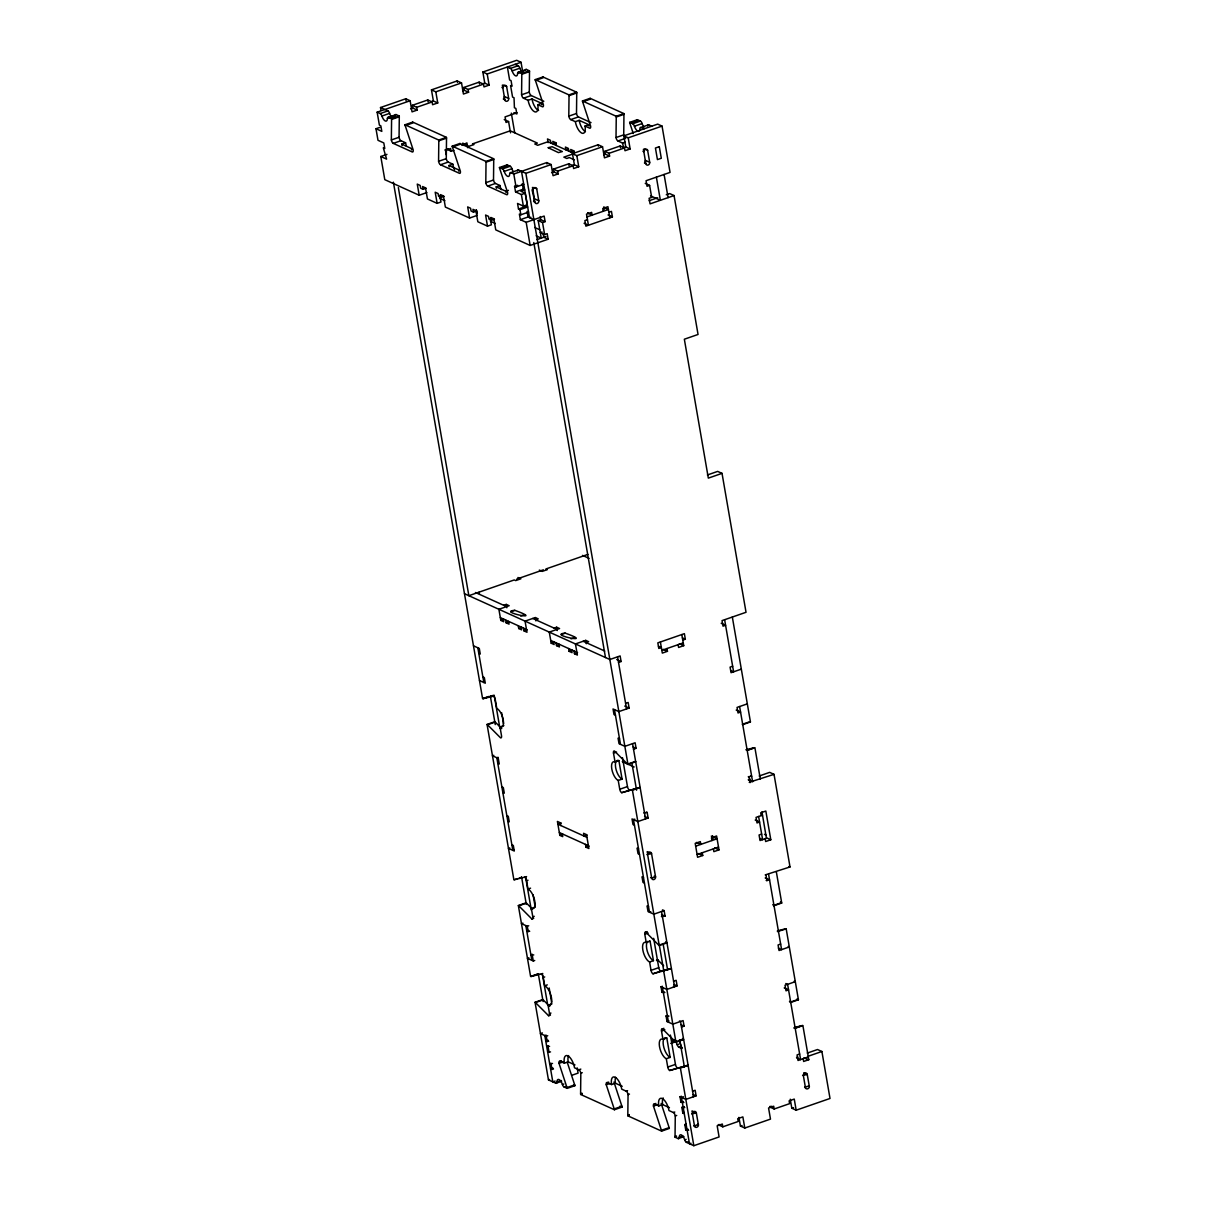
<?xml version="1.0" encoding="UTF-8"?>
<svg xmlns="http://www.w3.org/2000/svg" width="1206" height="1206" viewBox="0 0 1206 1206"><rect width="100%" height="100%" fill="white"/><g stroke="black" fill="none" stroke-linecap="round" stroke-linejoin="round"><path stroke-width="1.5" d="M454.511 169.639A9.965 4.146 70.9 0 1 452.823 164.167L448.21 162.086A2.985 1.251 70.9 0 1 446.28 158.649L446.522 138.147A2.985 1.251 70.9 0 0 446.431 137.378L412.708 122.108L405.005 124.776A2.985 1.251 70.9 0 0 405.201 125.605L413.161 149.815A2.985 1.251 70.9 0 1 412.181 151.941L393.292 143.378A2.985 1.251 70.9 0 1 391.347 139.941L391.588 119.439A2.985 1.251 70.9 0 0 391.513 118.67L388.438 117.284A2.985 1.251 70.9 0 0 387.397 118.52A5.985 2.487 70.9 0 1 385.287 120.977A5.985 2.487 70.9 0 1 381.91 116.032A2.985 1.251 70.9 0 0 380.222 113.56L377.146 112.173L379.393 125.138L380.84 125.801L381.805 131.364L375.986 128.725L377.991 140.303L383.81 142.926L384.759 148.489L383.312 147.825L386.598 159.132L380.795 156.509L384.789 179.664L419.191 195.236L426.909 192.553M406.482 146.243A9.965 4.146 70.9 0 1 405.593 142.79L400.995 140.71A2.985 1.251 70.9 0 1 399.065 137.273L399.292 116.771A2.985 1.251 70.9 0 0 399.216 116.002L396.156 114.615L388.438 117.284M501.183 189.674A9.965 4.146 70.9 0 1 500.038 185.543L495.44 183.448A2.985 1.251 70.9 0 1 493.51 180.026L493.736 159.509A2.985 1.251 70.9 0 0 493.661 158.755L459.938 143.484L452.22 146.152A2.985 1.251 70.9 0 0 452.416 146.981L460.375 171.192A2.985 1.251 70.9 0 1 459.411 173.302L440.507 164.755A2.985 1.251 70.9 0 1 438.577 161.318L438.803 140.816A2.985 1.251 70.9 0 0 438.728 140.047L405.005 124.776M513.334 171.719A5.985 2.487 70.9 0 1 511.917 168.719A2.985 1.251 70.9 0 0 510.213 166.247L507.153 164.86L499.45 167.528A2.985 1.251 70.9 0 0 499.646 168.358L507.605 192.568A2.985 1.251 70.9 0 1 506.626 194.679L487.721 186.131A2.985 1.251 70.9 0 1 485.792 182.694L486.033 162.192A2.985 1.251 70.9 0 0 485.958 161.423L452.22 146.152M541.841 104.681A9.965 4.146 70.9 0 0 541.66 103.354L537.801 104.681A9.965 4.146 70.9 0 1 534.56 111.751A9.965 4.146 70.9 0 1 528.107 100.309L523.51 98.214A2.985 1.251 70.9 0 1 521.58 94.777L521.806 74.275A2.985 1.251 70.9 0 0 521.731 73.506L518.67 72.119A2.985 1.251 70.9 0 0 517.615 73.355A5.985 2.487 70.9 0 1 515.52 75.812A5.985 2.487 70.9 0 1 512.128 70.868A2.985 1.251 70.9 0 0 510.44 68.395L507.379 67.008L509.61 79.973L511.073 80.636L512.022 86.199L510.575 85.536L512.58 97.113L514.027 97.761L514.419 107.756L515.866 108.419L516.831 113.982L513.922 112.655M543.816 101.244L531.213 95.545A2.985 1.251 70.9 0 1 529.283 92.108L529.509 71.606A2.985 1.251 70.9 0 0 529.434 70.837L526.374 69.451L518.67 72.119M589.056 126.057A9.965 4.146 70.9 0 0 588.875 124.731L585.031 126.057A9.965 4.146 70.9 0 1 581.774 133.127A9.965 4.146 70.9 0 1 575.337 121.67L570.724 119.59A2.985 1.251 70.9 0 1 568.795 116.153L569.036 95.651A2.985 1.251 70.9 0 0 568.946 94.882L535.223 79.626A2.985 1.251 70.9 0 0 535.419 80.44L543.378 104.651A2.985 1.251 70.9 0 1 542.414 106.776L537.801 104.681M591.03 122.62L578.443 116.922A2.985 1.251 70.9 0 1 576.498 113.485L576.739 92.983A2.985 1.251 70.9 0 0 576.664 92.214L542.941 76.943L535.223 79.626M613.944 1082.038L621.904 1106.249A2.985 1.251 70.9 0 1 622.1 1107.078L614.397 1109.746L580.674 1094.475A2.985 1.251 70.9 0 1 580.599 1093.721L580.825 1073.204A2.985 1.251 70.9 0 0 578.895 1069.782L574.538 1067.807A10.462 4.357 70.9 0 0 567.77 1055.778A10.462 4.357 70.9 0 0 564.363 1063.195L559.991 1061.22A2.985 1.251 70.9 0 0 559.026 1063.345L566.971 1087.556A2.985 1.251 70.9 0 1 567.182 1088.37L574.885 1085.702A2.985 1.251 70.9 0 0 574.689 1084.872L567.227 1062.185M625.13 142.157L622.552 143.047L617.954 140.966A2.985 1.251 70.9 0 1 616.01 137.529L616.251 117.027A2.985 1.251 70.9 0 0 616.176 116.258L582.453 100.987A2.985 1.251 70.9 0 0 582.649 101.817L590.608 126.027A2.985 1.251 70.9 0 1 589.628 128.153L585.031 126.057M625.236 137.997A2.985 1.251 70.9 0 1 623.728 134.861L623.954 114.344A2.985 1.251 70.9 0 0 623.879 113.59L590.156 98.319L582.453 100.987M661.174 1103.415L669.134 1127.625A2.985 1.251 70.9 0 1 669.33 1128.454L661.612 1131.122L627.889 1115.852A2.985 1.251 70.9 0 1 627.813 1115.083L628.055 1094.581A2.985 1.251 70.9 0 0 626.11 1091.144L621.753 1089.169A10.462 4.357 70.9 0 0 614.985 1077.154A10.462 4.357 70.9 0 0 611.578 1084.571L607.221 1082.596A2.985 1.251 70.9 0 0 606.241 1084.722L614.201 1108.932A2.985 1.251 70.9 0 1 614.397 1109.746M683.953 1136.61L678.179 1138.615L675.119 1137.228A2.985 1.251 70.9 0 1 675.043 1136.459L675.27 1115.957A2.985 1.251 70.9 0 0 673.34 1112.52L668.968 1110.545A10.462 4.357 70.9 0 0 662.2 1098.515A10.462 4.357 70.9 0 0 658.793 1105.947L654.436 1103.972A2.985 1.251 70.9 0 0 653.456 1106.083L661.416 1130.293A2.985 1.251 70.9 0 1 661.612 1131.122M381.006 110.424L380.508 107.53L405.774 98.771L410.13 100.746L412.045 111.857L417.186 110.078L416.703 107.289L412.346 105.314L412.829 108.103L417.186 110.078M431.462 89.862L435.818 91.837L437.748 102.947L433.376 100.972L431.462 89.862L457.149 80.938L461.521 82.913L463.436 94.038L468.576 92.244L468.094 89.47L463.737 87.495L464.22 90.269L468.576 92.244M482.852 72.028L487.209 74.003L489.123 85.113L484.767 83.139L482.852 72.028L516.681 60.3L521.037 62.275L522.545 70.958M377.146 112.173L410.13 100.746M435.818 91.837L461.521 82.913M487.209 74.003L521.037 62.275M380.222 113.56L387.925 110.892A2.985 1.251 70.9 0 1 389.613 113.364A5.985 2.487 70.9 0 0 391.257 116.681M510.44 68.395L518.143 65.727A2.985 1.251 70.9 0 1 519.846 68.199A5.985 2.487 70.9 0 0 521.685 71.802M412.346 105.314L427.768 99.977L432.125 101.952L432.607 104.726L437.748 102.947M463.737 87.495L479.144 82.144L483.516 84.118L483.998 86.907L489.123 85.113M381.91 116.032L389.613 113.364M512.128 70.868L519.846 68.199M410.583 108.872L412.829 108.103M430.813 101.862L433.376 100.972M462.607 90.827L464.22 90.269M481.872 84.149L484.767 83.139M416.703 107.289L432.125 101.952M468.094 89.47L483.516 84.118M387.397 118.52L395.101 115.851M517.615 73.355L523.781 71.214M391.513 118.67L399.216 116.002M521.731 73.506L529.434 70.837M391.588 119.439L399.292 116.771M521.806 74.275L529.509 71.606M375.986 128.725L379.845 127.384M405.201 125.605L412.904 122.937A2.985 1.251 70.9 0 1 412.708 122.108M535.419 80.44L543.137 77.772A2.985 1.251 70.9 0 1 542.941 76.943M391.347 139.941L399.065 137.273M521.58 94.777L529.283 92.108M393.292 143.378L400.995 140.71M523.51 98.214L531.213 95.545M402.035 145.504A9.965 4.146 70.9 0 1 401.749 144.132L405.593 142.79M528.107 100.309L531.967 98.967L541.66 103.354M380.795 156.509L386.96 154.368M517.042 112.731L505.058 116.892L506.023 122.454L508.585 121.565L510.53 132.841M438.728 140.047L446.431 137.378M568.946 94.882L576.664 92.214M438.803 140.816L446.522 138.147M569.036 95.651L576.739 92.983M452.416 146.981L460.134 144.298A2.985 1.251 70.9 0 1 459.938 143.484M582.649 101.817L590.352 99.148A2.985 1.251 70.9 0 1 590.156 98.319M444.924 149.966L448.21 148.82M445.496 150.313L450.622 148.534L451.104 151.308L453.893 150.343M438.577 161.318L446.28 158.649M568.795 116.153L576.498 113.485M440.507 164.755L448.21 162.086M570.724 119.59L578.443 116.922M449.25 166.88A9.965 4.146 70.9 0 1 448.964 165.508L452.823 164.167M575.337 121.67L579.182 120.344L588.875 124.731M485.958 161.423L493.661 158.755M616.176 116.258L623.879 113.59M486.033 162.192L493.736 159.509M616.251 117.027L623.954 114.344M419.191 195.236L417.276 184.111L420.185 185.438L420.668 188.211L423.08 189.312L426.17 188.242M556.388 143.077L553.313 144.147L552.83 141.373L555.74 142.685L556.207 145.459M633.271 133.565L629.864 123.193A2.985 1.251 70.9 0 1 629.668 122.364L637.371 119.696L640.446 121.082A2.985 1.251 70.9 0 1 642.135 123.555A5.985 2.487 70.9 0 0 643.989 127.158M499.646 168.358L507.349 165.674A2.985 1.251 70.9 0 1 507.153 164.86M629.864 123.193L637.582 120.51A2.985 1.251 70.9 0 1 637.371 119.696M499.45 167.528L502.51 168.915L510.213 166.247M629.668 122.364L632.728 123.751L640.446 121.082M502.51 168.915A2.985 1.251 70.9 0 1 504.198 171.388L511.917 168.719M568.478 148.956L565.9 149.846L565.418 147.072L568.327 148.383L568.81 151.157M632.728 123.751A2.985 1.251 70.9 0 1 634.431 126.223L642.135 123.555M504.198 171.388A5.985 2.487 70.9 0 0 507.59 176.332A5.985 2.487 70.9 0 0 509.686 173.875A2.985 1.251 70.9 0 1 510.741 172.639L518.444 169.971L525.876 173.332L551.142 164.559L553.057 175.684L558.197 173.89L557.715 171.116L553.358 169.142L553.84 171.915L558.197 173.89M639.376 130.836A5.985 2.487 70.9 0 0 639.904 128.71A2.985 1.251 70.9 0 1 640.959 127.474L648.662 124.806L651.737 126.193M439.828 195.342L440.974 202.005L437.13 203.347L435.2 192.236L438.11 193.548L438.592 196.322L441.019 197.422L444.094 196.352M574.312 151.187L571.237 152.257L570.755 149.484L573.664 150.795L574.297 154.504M485.792 182.694L493.51 180.026M616.01 137.529L623.728 134.861M510.741 172.639L513.801 174.026L546.77 162.584L551.142 164.559M572.473 153.675L576.83 155.649L578.744 166.76L574.388 164.785L572.473 153.675L598.161 144.765L602.533 146.74L604.447 157.85L609.588 156.071L609.105 153.298L604.749 151.323L605.216 154.097L609.588 156.071M623.864 135.856L628.22 137.831L630.135 148.941L625.778 146.966L623.864 135.856L657.692 124.128L662.049 126.102L670.054 172.398L646.069 180.719L647.034 186.282L649.597 185.377L651.677 197.422L649.099 198.312L650.064 203.874L674.048 195.553L698.048 334.469L684.345 339.218L708.329 478.119L722.032 473.37L746.032 612.286L722.047 620.608L723.012 626.155L725.575 625.266L721.218 623.291M487.721 186.131L495.44 183.448M617.954 140.966L625.658 138.298M576.83 155.649L602.533 146.74M628.22 137.831L662.049 126.102M496.465 188.242A9.965 4.146 70.9 0 1 496.194 186.87L500.038 185.543M553.358 169.142L568.765 163.79L573.136 165.765L573.619 168.554L578.744 166.76M604.749 151.323L620.155 145.971L624.527 147.946L624.994 150.72L630.135 148.941M551.579 172.699L553.84 171.915M571.493 165.795L574.388 164.785M603.618 154.654L605.216 154.097M622.884 147.976L625.778 146.966M557.715 171.116L573.136 165.765M609.105 153.298L624.527 147.946M518.505 209.03L526.208 206.347L527.67 207.01L519.967 209.678L518.505 209.03L517.54 203.467L523.359 206.105L527.218 204.764L525.213 193.186L521.369 194.528L515.55 191.89L514.585 186.327L517.675 185.272M514.585 186.327L516.047 186.99L523.751 184.322L522.288 183.659L523.253 189.221L524.716 189.87L520.856 191.211L525.213 193.186M496.194 186.87L505.872 191.257L508.45 190.367M515.55 191.89L523.253 189.221M477.29 215.361L469.586 218.045L467.672 206.935L470.581 208.246L471.064 211.02L473.476 212.12L476.566 211.05M490.224 218.15L491.37 224.813L487.51 226.155L485.596 215.045L488.505 216.356L488.988 219.13L491.415 220.231L494.49 219.16M536.173 235.818L541.253 238.125L538.178 220.547L542.534 222.507L545.112 221.618L544.147 216.07L526.163 222.311L520.344 219.673L519.379 214.11L520.841 214.774L528.545 212.105L527.097 211.442L528.047 217.005L533.866 219.628M520.344 219.673L528.047 217.005M530.791 217.216L529.509 217.653L521.505 171.358M538.178 220.547L540.74 219.643L545.112 221.618M587.699 212.814L588.453 212.919M542.022 231.959L540.258 232.577L544.615 234.552L547.192 233.663L548.142 239.225L530.158 245.451L495.756 229.879L493.842 218.768L490.932 217.457L491.415 220.231M587.005 216.914L608.412 209.482L604.055 207.507M587.458 219.688L584.895 220.592L585.845 226.14L612.407 216.929L611.442 211.382L608.864 212.271M536.926 239.617L545.971 236.482M649.13 200.709L657.692 197.739M666.255 194.769L669.692 193.578L674.048 195.553M707.394 474.968L717.676 471.395L722.032 473.37M516.816 579.046L543.378 569.835M587.895 554.398L545.926 568.961L547.373 569.609L542.233 571.403L539.338 570.076M503.686 605.306L506.249 604.402L509.158 605.729L498.877 609.286L500.807 620.397L503.716 621.723L503.234 618.934M510.982 611.683L514.826 610.342C547.253 622.07 496.465 611.653 514.826 610.342M500.807 620.397L503.882 619.326M520.66 616.07L524.52 614.728M505.661 620.035L506.128 622.809L509.218 621.738M535.66 619.778L538.238 618.889L535.328 617.562L525.047 621.135L526.977 632.245L524.067 630.934L523.585 628.145M518.248 625.733L518.731 628.522L521.821 627.452M524.067 630.934L527.143 629.864M554.082 628.115L556.644 627.21L559.554 628.537L549.273 632.095L551.202 643.205L554.112 644.532L553.629 641.743M561.378 634.492L565.222 633.15C597.543 644.652 546.815 634.612 565.222 633.15M551.202 643.205L554.278 642.135M571.056 638.879L574.915 637.537M556.056 642.843L556.524 645.617L559.614 644.562M586.056 642.587L588.634 641.698L585.724 640.371L575.443 643.944L577.373 655.054L574.463 653.742L573.981 650.954M568.644 648.542L569.126 651.33L572.217 650.26M574.463 653.742L577.538 652.672M488.777 696.495L482.596 698.636L393.397 182.166M489.169 696.571L483.003 698.711L493.344 696.179A2.985 1.251 70.9 0 1 495.274 699.616L496.797 708.419A9.965 4.146 70.9 0 1 503.249 719.876A9.965 4.146 70.9 0 1 499.993 726.932L501.515 735.735A2.985 1.251 70.9 0 1 500.55 737.861L487.495 724.731A2.985 1.251 70.9 0 0 487.118 724.459M618.512 662.395L621.09 661.506L620.125 655.943L609.844 659.516L464.476 593.714M682.777 640.115L685.34 639.225L684.375 633.663L657.828 642.873L658.793 648.436L661.355 647.532L658.461 646.22M661.823 650.32L683.229 642.904M666.978 648.527L667.461 651.315L662.32 653.094L660.375 641.984M681.797 634.567L683.727 645.662L678.601 647.456L678.119 644.667M487.495 724.731L495.199 722.062L501.726 728.62M499.993 726.932L503.852 725.605M625.597 703.369L628.16 702.48L629.125 708.043L618.844 711.6L613.04 708.977L613.99 714.525L615.452 715.188M732.66 666.24L730.082 667.129L731.047 672.692L741.328 669.134M493.751 755.333L492.47 755.785L498.289 758.408L499.254 763.971L497.792 763.308M498.123 757.308L496.827 757.745L512.836 850.366L514.118 849.913M747.328 703.852L737.047 707.425L738.012 712.972L740.574 712.083L736.218 710.108M621.693 792.689L639.738 787.488L621.693 792.689A2.985 1.251 70.9 0 1 619.748 789.252L618.226 780.448A9.965 4.146 70.9 0 1 611.789 769.006A9.965 4.146 70.9 0 1 615.03 761.936L613.507 753.132L616.598 752.062M633.512 749.212L636.09 748.323L635.125 742.775L624.844 746.333L619.025 743.695L618.075 738.147L619.522 738.796M615.03 761.936L618.889 760.594L622.085 779.121L618.226 780.448M613.507 753.132A2.985 1.251 70.9 0 1 614.487 751.021L627.542 764.137L635.245 761.468A2.985 1.251 70.9 0 0 635.622 761.74M635.683 761.77L627.979 764.438L525.876 173.332M742.745 724.64L750.449 721.957L732.328 617.035M619.748 789.252L627.467 786.583A2.985 1.251 70.9 0 0 629.396 790.02M746.8 750.358L754.504 747.675L745.881 749.785M640.13 787.563L632.426 790.232L659.26 945.534L666.963 942.851M747.192 750.418L754.911 747.75L760.323 779.091M561.348 823.035L557.911 824.226L586.99 837.386M509.746 847.939L508.465 848.391L514.284 851.014L513.319 845.466L511.872 844.803M560.805 825.552L560.323 822.778L557.413 821.452L559.825 835.351L562.9 834.281M634.446 825.16L632.984 824.497L632.034 818.949L637.838 821.572L648.119 818.015L647.155 812.452L643.778 812.98M748.263 776.739L751.655 776.212L750.841 775.85M587.156 835.004L584.066 836.075L583.583 833.301L586.493 834.612L588.89 848.511L585.98 847.185L585.498 844.411M634.763 819.16L633.482 819.598L649.476 912.203L650.758 911.766M748.685 779.649L750.177 779.136M759.177 776.016L769.654 772.368L774.026 774.342L790.02 866.948L765.222 874.893M749.228 782.287L774.026 774.342M585.98 847.185L589.071 846.115M517.645 878.631L513.877 879.732L487.058 724.429L494.762 721.761A2.985 1.251 70.9 0 1 495.199 722.062M519.093 878.134L521.505 877.305M514.284 879.807L526.555 876.611M524.625 877.275A2.985 1.251 70.9 0 1 526.555 880.712L528.002 880.214M526.555 880.712L528.002 889.048L530.565 888.159M762.463 815.166L756.041 817.397L757.006 822.944L759.569 822.055L755.212 820.08M518.384 905.555A2.985 1.251 70.9 0 1 518.776 905.827L526.479 903.158L532.193 908.887M695.666 846.175L717.088 838.758L711.269 836.12M518.776 905.827L531.831 918.942A2.985 1.251 70.9 0 0 532.796 916.831L531.364 908.495L535.208 907.153L533.067 894.777M697.113 854.511L718.52 847.094M761.649 834.1L759.071 834.989L760.036 840.537L766.458 838.321L761.951 811.849M702.254 852.732L702.736 855.506L697.596 857.285L695.199 843.401L700.324 841.622L700.807 844.396L696.45 842.421M711.947 840.537L711.465 837.763L716.605 835.969L719.002 849.868L713.862 851.647L713.379 848.873M532.796 916.831L534.243 916.319M531.831 918.942L533.745 918.279M522.907 923.133L521.459 923.63L527.278 926.253L528.725 925.756M761.182 815.603L760.7 812.829L765.84 811.05L770.8 839.753L765.659 841.532L765.177 838.758M528.71 930.489L526.781 931.153L529.69 931.318M532.313 954.278L530.866 954.775L533.761 954.926M661.416 916.575L665.079 916.168L664.114 910.62L653.833 914.178L648.029 911.555L647.064 905.992L648.511 906.656M528.906 957.85L527.459 958.363L533.278 960.986L534.725 960.489M766.172 880.455L769.564 879.928L765.207 877.968M671.41 968.644L652.959 973.785A2.985 1.251 70.9 0 1 651.029 970.348L649.597 962.011A10.462 4.357 70.9 0 1 642.828 949.981A10.462 4.357 70.9 0 1 646.235 942.564L644.788 934.228A2.985 1.251 70.9 0 1 645.768 932.102L647.215 931.605M644.788 934.228L648.165 933.052M534.439 975.126L530.595 976.468L518.339 905.525L526.042 902.842A2.985 1.251 70.9 0 1 526.479 903.158M535.886 974.629L538.298 973.785M535.328 975.036L530.987 976.528L542.775 973.498M536.293 974.689L538.69 973.86M541.328 974.011A2.985 1.251 70.9 0 1 543.273 977.433L544.72 976.935M646.235 942.564L650.094 941.223L653.441 960.669L649.597 962.011M645.768 932.102L658.823 945.218L666.526 942.549A2.985 1.251 70.9 0 0 666.903 942.836M772.775 904.606L773.589 905.42L781.292 902.751A2.985 1.251 70.9 0 0 781.684 903.023L774.026 905.721M543.273 977.433L544.705 985.769L547.283 984.88M542.76 999.578L535.042 1002.246L548.459 1079.898L555.891 1083.259L561.664 1081.254M656.561 960.112L657.526 959.78M535.102 1002.276A2.985 1.251 70.9 0 1 535.479 1002.563L543.197 999.88L549.71 1006.437M656.516 960.579L657.963 960.082L663.662 965.825M535.479 1002.563L548.534 1015.678A2.985 1.251 70.9 0 0 549.499 1013.553L548.067 1005.216L551.926 1003.889M651.029 970.348L658.747 967.664A2.985 1.251 70.9 0 0 660.677 971.101L671.018 968.569M652.959 973.785L660.677 971.101M549.499 1013.553L550.946 1013.055M548.534 1015.678L550.464 1015.015M673.581 981.202L676.159 980.312L677.109 985.86L666.843 989.433L661.024 986.794L661.973 992.357L664.883 992.508M780.644 944.072L778.081 944.961L779.031 950.509L789.312 946.951L788.227 946.454M661.024 986.794L662.471 986.297M542.383 1032.924L540.454 1033.602L546.273 1036.225L547.72 1035.728M661.973 992.357L663.903 991.679M546.107 1035.125L544.826 1035.577L552.815 1081.872L555.137 1081.073M548.187 1040.296L545.775 1041.125L548.685 1041.291M548.112 1045.723L546.665 1046.22L549.559 1046.386M547.614 1051.783L550.524 1051.933M681.496 1027.03L684.073 1026.14L683.109 1020.593L672.827 1024.15L667.024 1021.527L666.059 1015.965L667.506 1015.467M668.953 1016.115L666.059 1015.965M667.024 1021.527L668.953 1020.849M549.619 1063.36L552.514 1063.511M559.991 1061.22L561.438 1060.722M559.026 1063.345L563.353 1061.838M669.677 1070.506L687.737 1065.305L669.677 1070.506A2.985 1.251 70.9 0 1 667.747 1067.069L666.3 1058.732A10.462 4.357 70.9 0 1 659.531 1046.718A10.462 4.357 70.9 0 1 662.938 1039.286L661.506 1030.949A2.985 1.251 70.9 0 1 662.471 1028.839L663.918 1028.341M564.363 1063.195L568.207 1061.853L574.991 1064.928M552.996 1068.079L550.584 1068.908L553.479 1069.074M661.506 1030.949L664.868 1029.788M662.938 1039.286L666.797 1037.959L670.159 1057.406L666.3 1058.732M548.459 1079.898L549.589 1079.506M578.895 1069.782L580.825 1069.104M572.172 1075.164L578.081 1073.114L577.192 1067.898M580.825 1073.204L582.272 1072.707M555.891 1083.259A2.985 1.251 70.9 0 0 556.931 1082.038L561.272 1080.531M671.154 1043.507A2.985 1.251 70.9 0 0 671.697 1042.225L676.038 1040.718M671.139 1043.296L683.229 1039.286A2.985 1.251 70.9 0 0 683.621 1039.557L675.963 1042.255A2.985 1.251 70.9 0 1 675.526 1041.954L662.471 1028.839M790.292 1002.156L797.995 999.473A2.985 1.251 70.9 0 0 798.387 999.759L790.729 1002.457A2.985 1.251 70.9 0 1 790.292 1002.156L789.478 1001.327M556.931 1082.038A5.985 2.487 70.9 0 1 559.041 1079.566A5.985 2.487 70.9 0 1 562.418 1084.511L563.865 1084.013M671.697 1042.225A5.985 2.487 70.9 0 1 673.807 1039.768A5.985 2.487 70.9 0 1 677.184 1044.713L678.631 1044.215M562.418 1084.511A2.985 1.251 70.9 0 0 564.106 1086.983L565.554 1086.485M677.184 1044.713A2.985 1.251 70.9 0 0 678.872 1047.185L680.32 1046.687M566.971 1087.556L574.689 1084.872M678.872 1047.185L681.948 1048.572A2.985 1.251 70.9 0 0 681.752 1047.743L682.219 1047.577M607.221 1082.596L608.668 1082.099M580.599 1093.721L582.046 1093.209M606.241 1084.722L609.618 1083.546M580.674 1094.475L582.121 1093.978M611.578 1084.571L615.437 1083.229L622.221 1086.305M667.747 1067.069L675.45 1064.401A2.985 1.251 70.9 0 0 677.38 1067.838M688.129 1065.38L680.41 1068.049L693.827 1145.7L719.093 1136.941L717.178 1125.831L722.319 1124.037L722.801 1126.826L738.208 1121.474L737.725 1118.701L742.866 1116.907L744.795 1128.032L770.483 1119.108L768.569 1107.997L773.709 1106.219L774.177 1108.992L789.598 1103.656L789.116 1100.867L794.257 1099.088L796.171 1110.198L830.014 1098.47L821.889 1051.496L817.532 1049.522L807.251 1053.094M795.191 1028.251L802.895 1025.567L808.789 1059.697L803.648 1061.476L803.166 1058.702M626.11 1091.144L627.557 1090.646M628.055 1094.581L629.487 1094.083M614.201 1108.932L621.904 1106.249M654.436 1103.972L655.883 1103.46M692.576 1091.174L695.153 1090.269L696.103 1095.832L685.837 1099.39L680.018 1096.767L680.983 1102.314L683.877 1102.48M799.638 1054.029L797.076 1054.933L798.025 1060.481L808.306 1056.923L807.583 1056.592M680.018 1096.767L681.465 1096.269M627.813 1115.083L629.261 1114.585M653.456 1106.083L657.798 1104.59M627.889 1115.852L629.336 1115.354M683.395 1096.751L681.465 1097.43L689.47 1143.725L690.917 1143.228M796.563 1057.511L797.844 1057.059M658.793 1105.947L662.652 1104.606L669.436 1107.681M808.186 1056.245L821.889 1051.496M803.784 1057.948L808.789 1059.697M680.983 1102.314L683.38 1101.485M684.269 1113.635L682.822 1112.972L681.857 1107.409L684.269 1106.58M684.752 1107.575L681.857 1107.409M673.34 1112.52L674.787 1112.022M682.822 1112.972L684.254 1112.475M675.27 1115.957L676.717 1115.46M661.416 1130.293L669.134 1127.625M688.671 1130.263L685.777 1130.097L684.812 1124.55L686.259 1124.052M694.49 1125.846L698.334 1124.505L697.611 1124.173M809.256 1086.033L804.673 1087.043M685.777 1130.097L688.189 1129.268M675.043 1136.459L676.476 1135.962M675.119 1137.228L676.551 1136.73M678.179 1138.615A2.985 1.251 70.9 0 0 679.234 1137.379L683.078 1136.052M718.399 1124.67L719.394 1124.52M769.73 1106.505L771.75 1106.354M679.234 1137.379A5.985 2.487 70.9 0 1 681.33 1134.921A5.985 2.487 70.9 0 1 684.707 1139.866L686.154 1139.369M684.707 1139.866A2.985 1.251 70.9 0 0 686.395 1142.338L687.842 1141.841M738.931 1117.374L740.424 1126.057L742.037 1125.5M790.262 1099.194L791.814 1108.224L793.533 1107.636M490.706 696.043L494.159 695.199M777.388 930.821L785.784 928.771M777.433 931.605L786.191 928.846L798.432 999.789M794.091 1027.557L802.503 1025.507L794.136 1028.326M515.083 64.34L518.143 65.727M640.959 127.474L644.019 128.861M503.354 85.068L506.626 86.546L508.676 98.455A2.246 1.899 -65.6 0 1 507.108 101.214A2.246 1.899 -65.6 0 1 504.832 99.797L503.46 99.178M644.366 148.881L647.637 150.358L649.687 162.282A2.246 1.899 -65.6 0 1 648.119 165.041A2.246 1.899 -65.6 0 1 645.843 163.624L644.471 163.006M501.952 87.51L502.766 87.872A1.688 1.432 -65.6 0 1 502.932 86.787L503.399 86.093A2.668 2.261 -65.6 0 1 505.299 85.355L506.128 85.671A1.688 1.432 -65.6 0 1 506.626 86.546M642.964 151.338L643.778 151.7A1.688 1.432 -65.6 0 1 643.929 150.614L644.411 149.921A2.668 2.261 -65.6 0 1 646.31 149.182L647.14 149.499A1.688 1.432 -65.6 0 1 647.637 150.358M508.676 98.455L504.319 96.48A2.246 1.899 -65.6 0 1 503.445 98.847M649.687 162.282L645.331 160.308A2.246 1.899 -65.6 0 1 644.607 162.524M504.229 119.59L508.585 121.565M645.24 183.402L649.597 185.377M574.358 159.84L569.338 157.564L566.775 158.453L563.865 157.142L574.146 153.569L547.976 141.735L537.695 145.293L534.786 143.981L537.363 143.092L510.228 130.806L472.541 143.876L473.988 144.539L468.848 146.318L463.044 143.68M650.547 195.839L660.375 200.286L656.381 177.146M380.508 107.53L387.925 110.892M608.035 214.954L612.407 216.929M533.715 187.473L536.715 188.829L538.78 200.754A2.246 1.899 -65.6 0 1 537.213 203.497A2.246 1.899 -65.6 0 1 534.921 202.095L533.565 201.477M451.104 151.308L446.687 148.986M587.759 213.161L592.116 215.135L591.633 212.362L586.493 214.14L588.438 225.251L584.081 223.276M532.042 189.794L534.921 202.095M532.449 187.412L534.424 198.779L538.78 200.754M401.749 144.132L411.442 148.519A9.965 4.146 70.9 0 1 411.623 149.846M448.964 165.508L458.657 169.895A9.965 4.146 70.9 0 1 458.838 171.207M534.725 227.482L539.821 229.788M548.142 239.225L543.785 237.25L543.122 233.421M440.024 198.462L444.924 200.693M490.42 221.271L495.319 223.502M437.13 203.347L427.437 198.96L425.507 187.85L422.597 186.538L423.08 189.312M469.586 218.045L445.361 207.07L443.446 195.96L440.537 194.648L441.019 197.422M487.51 226.155L477.832 221.768L475.903 210.658L472.993 209.347L473.476 212.12M582.528 555.393L589.071 558.363M682.43 637.899L685.34 639.225M679.37 643.687L683.727 645.662M730.715 670.491L733.61 671.802L724.625 619.703M517.917 577.508L520.826 578.82L515.686 580.599L514.238 579.95L468.848 595.689L398.357 187.593M663.104 649.341L667.461 651.315M475.465 592.523L506.595 606.618M532.766 618.452L556.991 629.426M583.161 641.275L604.719 651.029M616.733 659.531L621.09 661.506M500.324 617.623L526.494 629.472M550.72 640.431L576.89 652.28M506.128 622.809L509.038 624.135L508.555 621.346M518.731 628.522L521.64 629.834L521.158 627.06M556.524 645.617L559.433 646.944L558.951 644.155M569.126 651.33L572.036 652.642L571.554 649.868M624.768 706.068L629.125 708.043M473.476 645.813L479.295 648.436L480.259 653.999L478.797 653.335M748.248 779.8L752.604 781.774L739.61 706.535M482.882 676.958L484.33 677.606L485.294 683.169L479.475 680.531M633.18 747.011L636.09 748.323M622.296 761.619L634.16 766.986M764.498 834.341L765.961 835.004M766.428 837.778L770.8 839.753M759.705 838.336L762.614 839.647L758.604 816.492M788.935 866.466L790.02 866.948M646.341 812.09L647.155 812.452M714.645 847.893L719.002 849.868M644.577 816.402L648.119 818.015M698.364 853.531L702.736 855.506M648.014 852.024L651.557 853.637L655.551 876.777A2.246 1.899 -65.6 0 1 653.984 879.536A2.246 1.899 -65.6 0 1 651.692 878.119L650.607 877.621M501.877 786.93L503.324 787.578L504.289 793.141L502.827 792.478M638.517 848.768L637.07 848.12L638.019 853.667L639.481 854.33M646.883 854.602L651.557 853.637A2.246 1.899 -65.6 0 0 649.265 852.22A2.246 1.899 -65.6 0 0 647.697 854.964L651.692 878.119L655.551 876.777L654.18 876.159M559.358 832.562L588.438 845.723M559.825 835.351L562.72 836.663L562.252 833.889M506.837 815.633L508.284 816.296L509.249 821.844L507.786 821.196M643.476 877.486L642.029 876.822L642.979 882.385L644.441 883.033M778.337 948.142L781.609 949.619L768.614 874.38M662.486 909.882L664.114 910.62M661.536 914.57L665.079 916.168M794.226 981.187L795.312 981.669L785.031 985.242L785.995 990.804L788.558 989.9L784.202 987.925M785.784 983.523L787.608 984.352L800.603 1059.592L796.608 1057.783M674.199 984.548L677.109 985.86M673.461 986.252L674.546 986.749L661.551 911.51M803.709 1072.858L807.251 1074.456L809.316 1086.38A1.688 1.432 -65.6 0 1 809.151 1087.48L808.683 1088.159A2.668 2.261 -65.6 0 1 806.784 1088.897L805.955 1088.581A1.688 1.432 -65.6 0 1 805.457 1087.722L803.392 1075.797A2.246 1.899 -65.6 0 1 804.96 1073.054A2.246 1.899 -65.6 0 1 807.251 1074.456L802.578 1075.435M679.445 1020.985L680.546 1021.482L693.54 1096.721L692.817 1096.39M681.164 1024.829L684.073 1026.14M808.487 1086.018L809.316 1086.38M804.643 1087.345L805.457 1087.722M791.814 1108.224L796.171 1110.198M769.82 1107.018L774.177 1108.992M693.209 1094.52L696.103 1095.832M740.424 1126.057L744.795 1128.032M692.711 1111.284L696.344 1112.927L698.395 1124.851A1.688 1.432 -65.6 0 1 698.244 1125.937L697.777 1126.63A2.668 2.261 -65.6 0 1 695.862 1127.369L695.033 1127.052A1.688 1.432 -65.6 0 1 694.535 1126.193L692.485 1114.269A2.246 1.899 -65.6 0 1 694.053 1111.51A2.246 1.899 -65.6 0 1 696.344 1112.927L691.671 1113.892M718.429 1124.851L722.801 1126.826M697.581 1124.474L698.395 1124.851M693.721 1125.816L694.55 1126.178M684.812 1124.55L686.274 1125.198M573.543 1085.099L574.885 1085.702M619.99 1106.113L622.1 1107.078M564.106 1086.983L567.182 1088.37M686.395 1142.338L693.827 1145.7M780.478 901.922L781.292 902.751M797.181 998.658L797.995 999.473M665.712 941.735L666.526 942.549M682.415 1038.456L683.229 1039.286M679.264 1040.175L681.752 1047.743M664.084 174.463L668.094 197.618M776.317 871.712L781.729 903.053M643.431 149.303L645.843 163.624M749.077 777.101L750.042 782.664M766.036 875.27L767.001 880.832M620.155 145.971L620.457 147.705M598.161 144.765L598.402 146.152M609.844 217.819L607.914 206.708L602.774 208.487L603.256 211.276M603.905 206.814L604.327 209.256M712.55 835.743L713.138 839.21M568.765 163.79L569.126 165.885M550.886 143.047L550.403 140.273L547.494 138.961L548.142 142.655M546.77 162.584L547.011 163.986M542.534 222.507L544.615 234.552M617.562 656.848L626.562 708.932M632.562 743.665L645.557 818.904M540.213 216.522L540.74 219.643M631.929 763.353L636.572 790.201M647.185 851.662L647.441 853.109M663.21 944.404L667.642 970.061M679.671 1039.723L684.42 1067.204M691.973 1110.952L692.214 1112.354M659.2 944.404L663.888 971.493M663.707 971.312L675.963 1042.255M533.806 242.542L605.487 657.541M614.487 709.625L620.487 744.358M662.471 987.458L668.471 1022.175M511.314 113.123L514.706 132.72M622.477 757.685L627.467 786.583M653.667 938.328L658.747 967.664M670.385 1035.05L675.45 1064.401M502.359 85.113L504.832 99.797M521.369 194.528L523.359 206.105M526.163 222.311L530.158 245.451M513.801 174.026L516.047 186.99M519.967 209.678L520.841 214.774M585.724 640.371L586.297 643.718M479.144 82.144L479.445 83.892M556.644 627.21L557.232 630.557M457.149 80.938L457.391 82.34M467.747 147.75L466.903 142.881L461.883 145.368M476.476 210.357L477.048 213.688M476.34 209.814L476.973 213.522M462.908 143.001L463.315 145.429M535.328 617.562L535.901 620.894M445.617 151.006L446.265 154.835M427.768 99.977L428.085 101.877M506.249 604.402L506.837 607.749M405.774 98.771L406.12 100.852M501.606 712.64L503.535 723.751M549.167 987.97L551.609 1002.111M479.114 592.131L479.415 593.865M494.354 696.133L499.917 728.349M525.605 877.063L531.303 910.048M542.399 974.207L547.765 1005.352M490.314 695.952L495.259 724.58M521.565 876.928L526.313 904.41M538.343 974.071L543.092 1001.553M527.278 926.253L528.243 931.816M532.313 955.438L533.278 960.986M546.273 1036.225L547.238 1041.788M548.112 1046.883L549.077 1052.431M551.067 1064.009L552.031 1069.571M477.832 647.788L483.832 682.506M525.831 925.605L531.831 960.323M750.403 721.942A2.985 1.251 70.9 0 1 750.011 721.655L742.308 724.324A2.985 1.251 70.9 0 0 742.685 724.61M657.572 959.795A2.985 1.251 70.9 0 1 657.963 960.082M773.966 905.706A2.985 1.251 70.9 0 1 773.589 905.42M638.592 131.318A5.985 2.487 70.9 0 1 634.431 126.223M525.334 70.506A2.985 1.251 70.9 0 1 526.374 69.451M647.622 126.027A2.985 1.251 70.9 0 1 648.662 124.806M623.954 147.856A9.965 4.146 70.9 0 1 622.552 143.047M585.453 131.71A9.965 4.146 70.9 0 1 579.182 120.344M538.585 110.5A9.965 4.146 70.9 0 1 531.967 98.967M627.919 764.408A2.985 1.251 70.9 0 1 627.542 764.137M622.085 779.121A9.965 4.146 70.9 0 1 615.648 767.664A9.965 4.146 70.9 0 1 618.889 760.594M662.652 1104.606A10.462 4.357 70.9 0 1 663.194 1097.957M615.437 1083.229A10.462 4.357 70.9 0 1 615.603 1077.335M568.207 1061.853A10.462 4.357 70.9 0 1 568.554 1055.567M542.806 999.608A2.985 1.251 70.9 0 1 543.197 999.88M544.705 985.769A10.462 4.357 70.9 0 1 551.474 997.799A10.462 4.357 70.9 0 1 548.067 1005.216M528.002 889.048A10.462 4.357 70.9 0 1 534.771 901.078A10.462 4.357 70.9 0 1 531.364 908.495M659.2 945.504A2.985 1.251 70.9 0 1 658.823 945.218M670.159 1057.406A10.462 4.357 70.9 0 1 663.39 1045.376A10.462 4.357 70.9 0 1 666.797 1037.959M653.441 960.669A10.462 4.357 70.9 0 1 647.275 951.172A10.462 4.357 70.9 0 1 647.818 941.343M649.371 940.997A10.462 4.357 70.9 0 1 650.094 941.223M395.101 115.67A2.985 1.251 70.9 0 1 396.156 114.615M517.404 171.011A2.985 1.251 70.9 0 1 518.444 169.971M505.872 191.257A9.965 4.146 70.9 0 1 506.053 192.583M534.424 198.779A2.246 1.899 -65.6 0 1 533.7 200.995M536.715 188.829A1.688 1.432 -65.6 0 0 536.233 187.97L535.404 187.639A2.668 2.261 -65.6 0 0 533.489 188.392L533.022 189.071A1.688 1.432 -65.6 0 0 532.856 190.171M548.217 147.75L558.423 152.604L562.328 151.564L552.122 146.725L548.248 147.675M659.29 146.68L655.431 148.021L657.436 159.599L661.295 158.257L659.29 146.68"/></g></svg>
